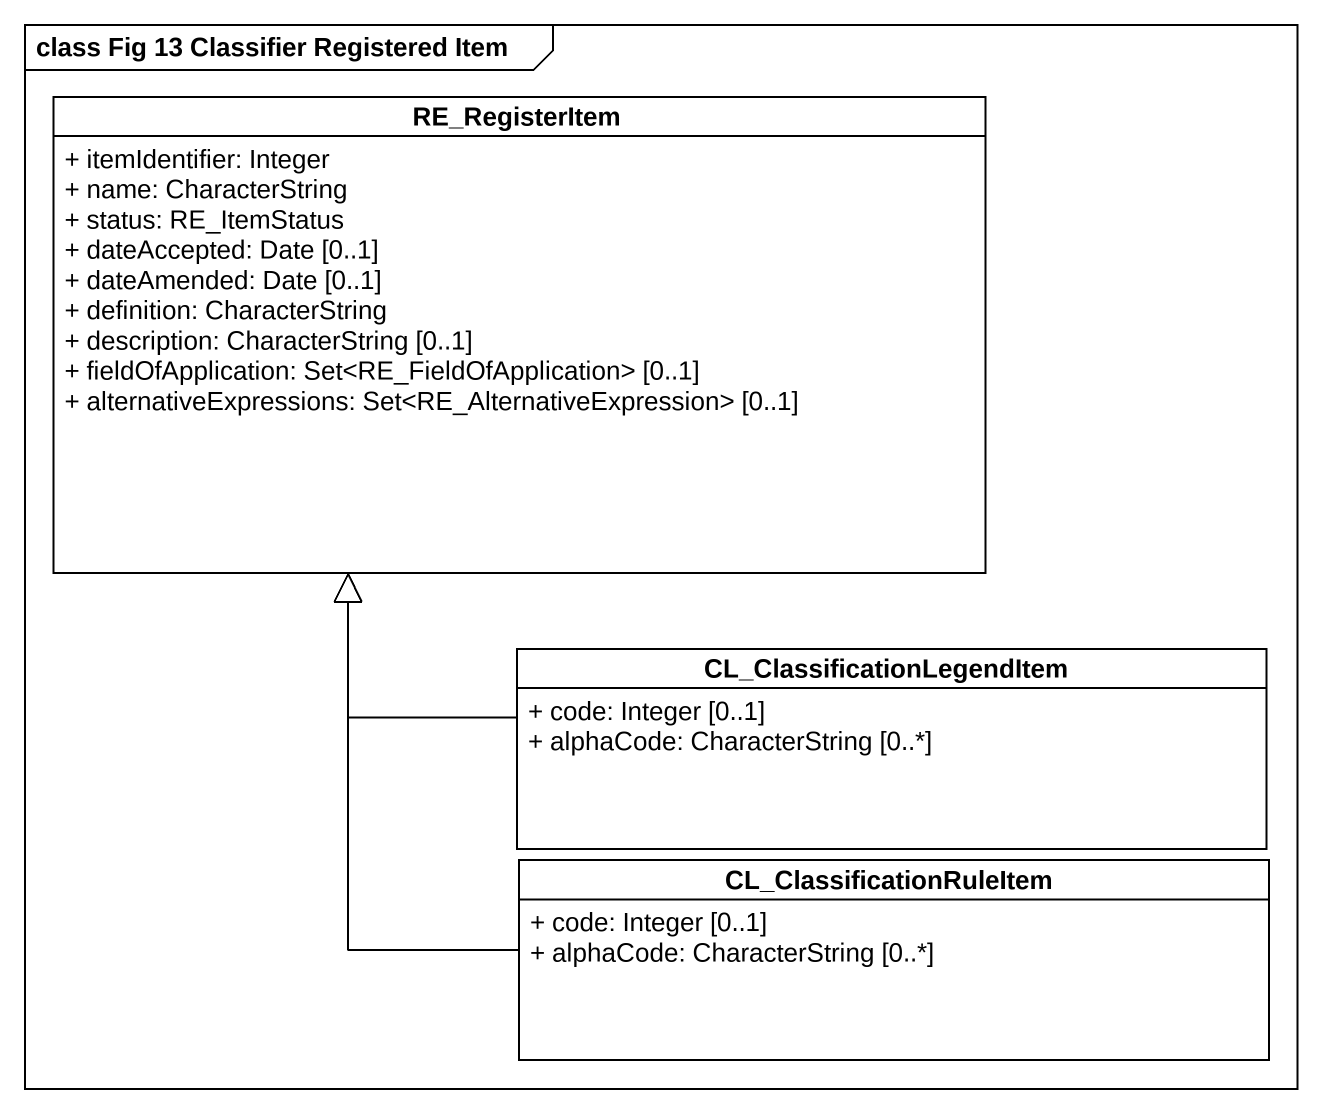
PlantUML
@startuml
mainframe class Fig 13 Classifier Registered Item
hide circle
hide empty members
skinparam classAttributeIconSize 0
class RE_RegisterItem #FFFFFF {
  + itemIdentifier: Integer
  + name: CharacterString
  + status: RE_ItemStatus
  + dateAccepted: Date [0..1]
  + dateAmended: Date [0..1]
  + definition: CharacterString
  + description: CharacterString [0..1]
  + fieldOfApplication: Set<RE_FieldOfApplication> [0..1]
  + alternativeExpressions: Set<RE_AlternativeExpression> [0..1]
}
class CL_ClassificationLegendItem {
  + code: Integer [0..1]
  + alphaCode: CharacterString [0..*]
}
class CL_ClassificationRuleItem {
  + code: Integer [0..1]
  + alphaCode: CharacterString [0..*]
}
CL_ClassificationLegendItem -up-|> RE_RegisterItem
CL_ClassificationRuleItem -up-|> RE_RegisterItem
@enduml
